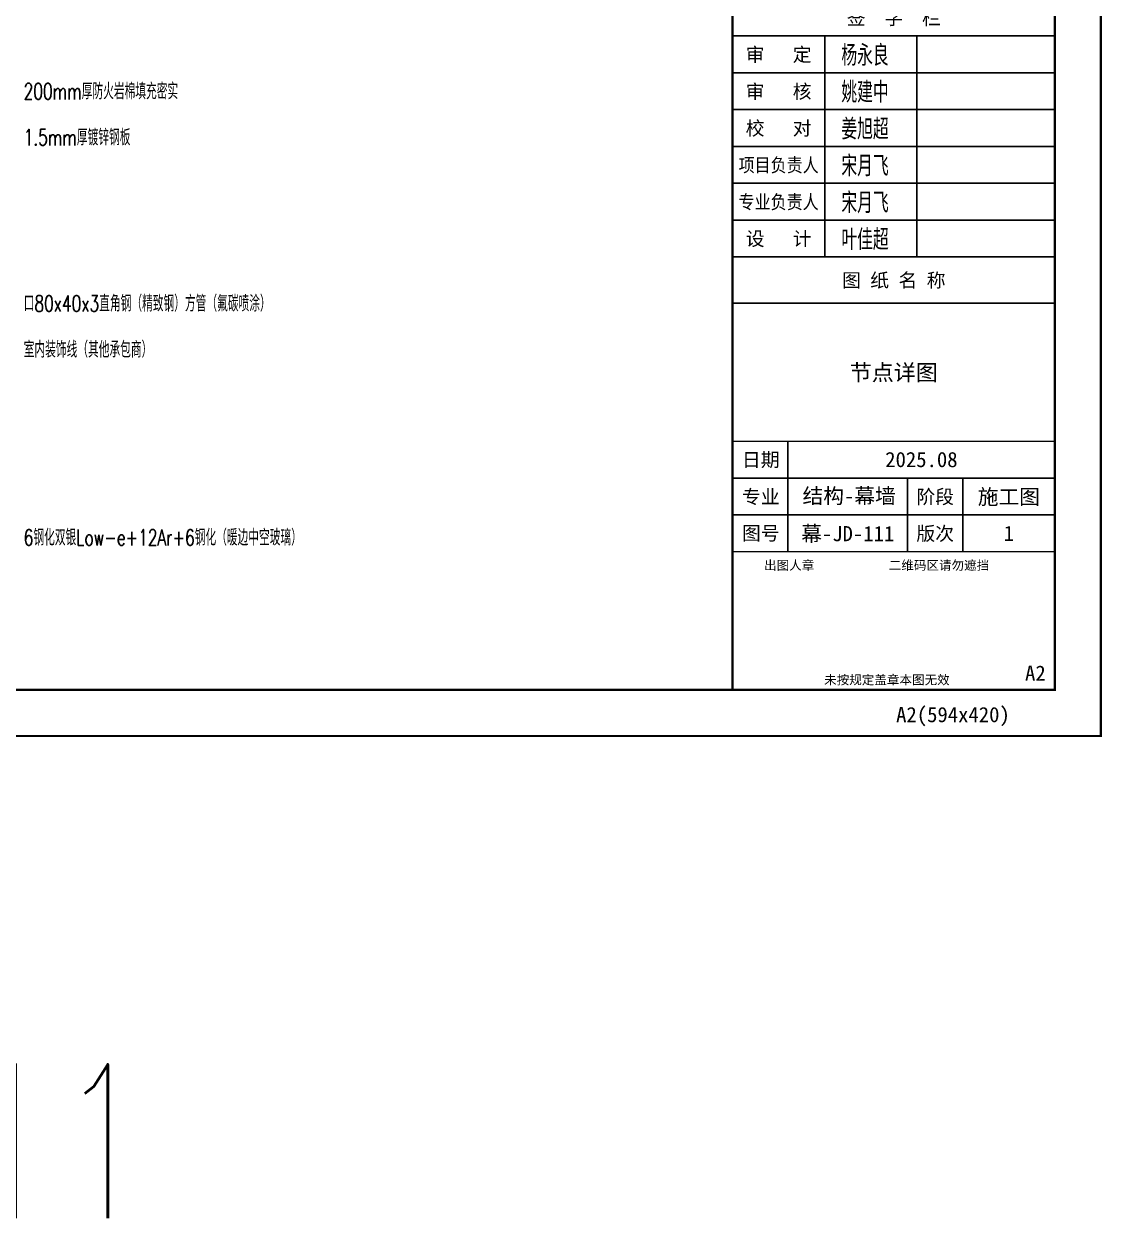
# Model space of a CAD drawing. Extents: x -160106 to 966792, y -663931 to 1550022.
# Drawn here: x -67994 to -66589, y -87453 to -85898 of the extents above; entities that cross this region are included whole.
import ezdxf
from ezdxf.enums import TextEntityAlignment as Align
from ezdxf.xclip import XClip

# ---------------------------------------------------------------- set-up
doc = ezdxf.new("R2010")
doc.units = 0
for name, color, linetype in [('!ZN1-文字-7', 7, 'Continuous'), ('0-cxFrame', 155, 'Continuous'), ('20剖面图$0$AS-WALL', 40, 'Continuous'), ('qianming', 155, 'Continuous'), ('TEXT', 7, 'Continuous')]:
    doc.layers.add(name, color=color, linetype=linetype)
doc.layers.add('0-cxText', color=131, linetype='Continuous', lineweight=25)
doc.styles.add('BZHZ', font='bzxw', dxfattribs={"width": 0.8, "bigfont": 'bzhz'})
doc.styles.add('cx_biaoti', font='')
doc.styles.add('cx_tuming', font='simhei.ttf')
doc.styles.add('cx_tuqian1', font='')
doc.styles.add('DHTEXT-1', font='ROMANS.shx', dxfattribs={"width": 0.7, "bigfont": 'CHINESE.shx'})
doc.styles.add('ZNTextStyle', font='ROMANS.shx', dxfattribs={"width": 0.7, "bigfont": 'CHINESE.shx'})
doc.styles.add('黑体', font='simhei.ttf', dxfattribs={"height": 12})
doc.styles.get('cx_biaoti').set_extended_font_data('SimSun')
doc.styles.get('cx_tuqian1').set_extended_font_data('SimSun')

# ---------------------------------------------------------------- blocks, each defined once
blk = doc.blocks.new('zjcx_lan_qianzi(Dragon)')
for p, q in [((-7000, 4800), (0, 4800)), ((-5000, 4800), (-5000, 0)), ((-3000, 4800), (-3000, 0)), ((-7000, 4000), (0, 4000)), ((-7000, 3200), (0, 3200)), ((-7000, 2400), (0, 2400)), ((-7000, 1600), (0, 1600)), ((-7000, 800), (0, 800))]:
    blk.add_line(p, q)
at = {"const_width": 30}
blk.add_lwpolyline([(-7000, 5600), (0, 5600)], dxfattribs=at)
blk.add_lwpolyline([(-7000, 5600), (0, 5600), (0, 0), (-7000, 0)], close=True, dxfattribs=at)
at = {"style": 'cx_biaoti'}
for s, p in [('签  字  栏', (-3500, 5200)), ('审   定', (-6000, 4400)), ('审   核', (-6000, 3600)), ('校   对', (-6000, 2800)), ('设   计', (-6000, 400))]:
    blk.add_text(s, height=300, dxfattribs=at).set_placement(p, align=Align.MIDDLE)
at = {"style": 'cx_biaoti', "width": 0.85}
for s, p in [('项目负责人', (-6000, 2000)), ('专业负责人', (-6000, 1200))]:
    blk.add_text(s, height=300, dxfattribs=at).set_placement(p, align=Align.MIDDLE)
blk = doc.blocks.new('T-签字(Dragon)')
at = {"layer": '0-cxFrame'}
blk.add_blockref('zjcx_lan_qianzi(Dragon)', (0, 0), dxfattribs=at)
at = {"layer": 'qianming', "style": 'BZHZ', "width": 0.8}
for s, p in [('杨永良', (-4124, 4400)), ('姚建中', (-4124, 3600)), ('姜旭超', (-4124, 2800)), ('宋月飞', (-4124, 2000)), ('宋月飞', (-4124, 1200)), ('叶佳超', (-4124, 400))]:
    blk.add_text(s, height=450, dxfattribs=at).set_placement(p, align=Align.MIDDLE)
blk = doc.blocks.new('zjcx_lan_tuming(Dragon)')
for p, q in [((-7000, 8400), (0, 8400)), ((-5800, 3000), (-5800, 5400)), ((-7000, 4600), (0, 4600)), ((-3200, 3000), (-3200, 4600)), ((-2000, 3000), (-2000, 4600)), ((-7000, 3800), (0, 3800))]:
    blk.add_line(p, q)
at = {"const_width": 30}
for points in [[(-7000, 9400), (0, 9400)], [(-7000, 5400), (0, 5400)], [(-7000, 3000), (0, 3000)], [(-7000, 0), (0, 0)]]:
    blk.add_lwpolyline(points, dxfattribs=at)
blk.add_lwpolyline([(-7000, 9400), (0, 9400), (0, 0), (-7000, 0)], close=True)
at = {"style": 'cx_biaoti'}
for s, p in [('图 纸 名 称', (-3500, 8900)), ('日期', (-6388, 5000)), ('专业', (-6388, 4200)), ('阶段', (-2600, 4200)), ('图号', (-6388, 3400)), ('版次', (-2600, 3400))]:
    blk.add_text(s, height=300, dxfattribs=at).set_placement(p, align=Align.MIDDLE)
for s, p in [('出图人章', (-6316, 2607)), ('二维码区请勿遮挡', (-3609, 2607)), ('未按规定盖章本图无效', (-5013, 120))]:
    blk.add_text(s, height=200, dxfattribs=at).set_placement(p)
blk = doc.blocks.new('T-图签(Dragon)')
blk.add_blockref('zjcx_lan_tuming(Dragon)', (0, 0))
at = {"color": 3, "style": 'cx_biaoti'}
for s, p in [('2025.08', (-2900, 5000)), ('结构-幕墙 ', (-4356, 4219)), ('施工图', (-1000, 4200))]:
    blk.add_text(s, height=330, dxfattribs=at).set_placement(p, align=Align.MIDDLE)
blk = doc.blocks.new('zjcx_T2(Dragon)')
at = {"layer": '0-cxFrame', "const_width": 50}
blk.add_lwpolyline([(-7000, 40000), (0, 40000), (0, 0), (-7000, 0)], close=True, dxfattribs=at)
at = {"layer": '0-cxFrame'}
for name, p in [('T-签字(Dragon)', (0, 9400)), ('T-图签(Dragon)', (0, 0))]:
    blk.add_blockref(name, p, dxfattribs=at)
blk = doc.blocks.new('TK22.A2 L(Dragon)')
at = {"layer": '0-cxFrame', "color": 7, "const_width": 0.5}
blk.add_lwpolyline([(0, 0), (-594, 0), (-594, 420), (0, 420)], close=True, dxfattribs=at)
at = {"layer": '0-cxFrame', "const_width": 0.5}
for points in [[(-80, 10), (-574, 10), (-574, 410), (-80, 410)], [(-10, 10), (-80, 10), (-80, 410), (-10, 410)]]:
    blk.add_lwpolyline(points, close=True, dxfattribs=at)
at = {"layer": '0-cxFrame', "xscale": 0.01, "yscale": 0.01, "zscale": 0.01}
blk.add_blockref('zjcx_T2(Dragon)', (-10, 10), dxfattribs=at)
at = {"style": '黑体', "flags": 4}
blk.add_attdef('图幅', text='', height=3.3, dxfattribs=at).set_placement((-40, 3), align=Align.RIGHT)
at = {"layer": '0-cxFrame', "style": '黑体'}
blk.add_text('(594x420)', height=3.3, dxfattribs=at).set_placement((-40, 3))
at = {"layer": '0-cxText', "flags": 4}
for tag, height, style, p in [('建设单位', 3.5, 'cx_tuming', (-45, 240)), ('项目名称', 3.5, 'cx_tuming', (-45, 210)), ('子项名称', 3.5, 'cx_tuming', (-45, 180)), ('工程编号', 3.3, 'cx_tuqian1', (-35, 165)), ('图名1', 3.5, 'cx_tuming', (-45, 87)), ('图名2', 3.5, 'cx_tuming', (-45, 79)), ('图名3', 3.5, 'cx_tuming', (-45, 71)), ('出图日期', 3.3, 'cx_tuqian1', (-39, 60)), ('专业', 3.3, 'cx_tuqian1', (-55, 52)), ('图号', 3.3, 'cx_tuqian1', (-55, 44)), ('版次', 3.3, 'cx_tuqian1', (-20, 44))]:
    blk.add_attdef(tag, text='', height=height, dxfattribs=dict(at, style=style)).set_placement(p, align=Align.MIDDLE)
at = {"layer": 'Defpoints', "color": 6, "flags": 4}
for tag, height, style, p in [('tufu', 3.3, '黑体', (-12, 12)), ('dwfname', 4, 'cx_tuqian1', (-80, 3))]:
    blk.add_attdef(tag, text='', height=height, dxfattribs=dict(at, style=style)).set_placement(p, align=Align.RIGHT)
blk = doc.blocks.new('20250828170426')
at = {"layer": '20剖面图$0$AS-WALL', "color": 8}
blk.add_lwpolyline([(4947.7, -250), (50, -250), (50, -250)], dxfattribs=at)

msp = doc.modelspace()

# ---------------------------------------------------------------- block references
at = {"ltscale": 40}
ref = msp.add_blockref('20250828170426', (-72624.75, -86085.54), dxfattribs=at)
XClip(ref).set_block_clipping_path([(-647.8784951991, -640.0914555189), (263.7688481196, 367.4414649975)])
at = {"layer": '0-cxFrame'}
ref = msp.add_blockref('TK22.A2 L(Dragon)', (-66590.94, -86825.19), dxfattribs=dict(at, xscale=6, yscale=6, zscale=6))
ref.add_attrib('图名2', '节点详图', dxfattribs={"layer": '0-cxText', "height": 21, "style": 'cx_tuming'}).set_placement((-66860.94, -86351.19), align=Align.MIDDLE)
ref.add_attrib('图号', '幕-JD-111', dxfattribs={"layer": '0-cxText', "height": 19.8, "style": 'cx_tuqian1'}).set_placement((-66920.94, -86561.19), align=Align.MIDDLE)
ref.add_attrib('版次', '1', dxfattribs={"layer": '0-cxText', "height": 19.8, "style": 'cx_tuqian1'}).set_placement((-66710.94, -86561.19), align=Align.MIDDLE)
ref.add_attrib('图幅', 'A2', dxfattribs={"layer": '0', "height": 19.8, "style": '黑体'}).set_placement((-66830.94, -86807.19), align=Align.RIGHT)
ref.add_attrib('tufu', 'A2', dxfattribs={"layer": 'Defpoints', "color": 6, "height": 19.8, "style": '黑体'}).set_placement((-66662.94, -86753.19), align=Align.RIGHT)

# ---------------------------------------------------------------- texts
at = {"layer": '!ZN1-文字-7', "ltscale": 20, "style": 'ZNTextStyle', "width": 0.7}
msp.add_text('幕-JD-111', height=200.258, dxfattribs=at).set_placement((-68859.29, -87353.06, 0), align=Align.MIDDLE_LEFT)
at = {"layer": 'TEXT', "ltscale": 60, "style": 'DHTEXT-1', "width": 0.7}
for s, p in [('200mm厚防火岩棉填充密实', (-67994.6, -85985.38)), ('1.5mm厚镀锌钢板', (-67994.6, -86045.38)), ('口80x40x3直角钢（精致钢）方管（氟碳喷涂）', (-67994.6, -86261.81)), ('室内装饰线（其他承包商）', (-67994.6, -86321.81)), ('6钢化双银Low-e+12Ar+6钢化（暖边中空玻璃）', (-67994.6, -86566.57))]:
    msp.add_text(s, height=21, dxfattribs=at).set_placement(p, align=Align.MIDDLE_LEFT)

doc.saveas('drawing.dxf')
